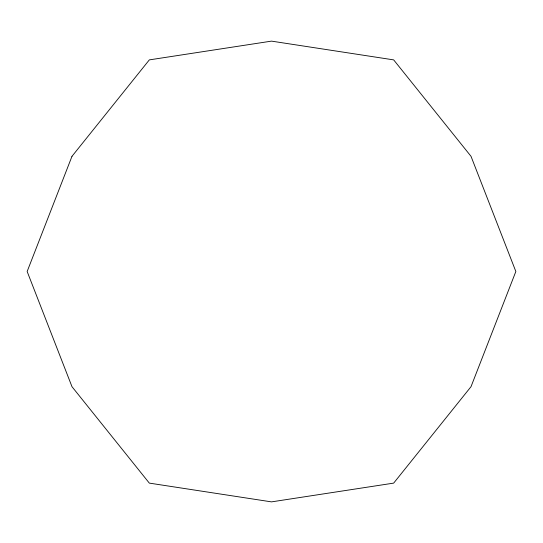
<?xml version="1.0" encoding="UTF-8"?>
<svg xmlns="http://www.w3.org/2000/svg" width="543" height="543" viewBox="0 0 543 543"><rect width="100%" height="100%" fill="white"/><g stroke="black" fill="none" stroke-linecap="round" stroke-linejoin="round"><path stroke-width="0.81" d="M71.988 156.309L27.15 271.5L71.988 386.691L149.325 483.114L271.5 501.875L393.675 483.114L471.012 386.691L515.85 271.5L471.012 156.309L393.675 59.886L271.5 41.125L149.325 59.886L71.988 156.309"/></g></svg>
